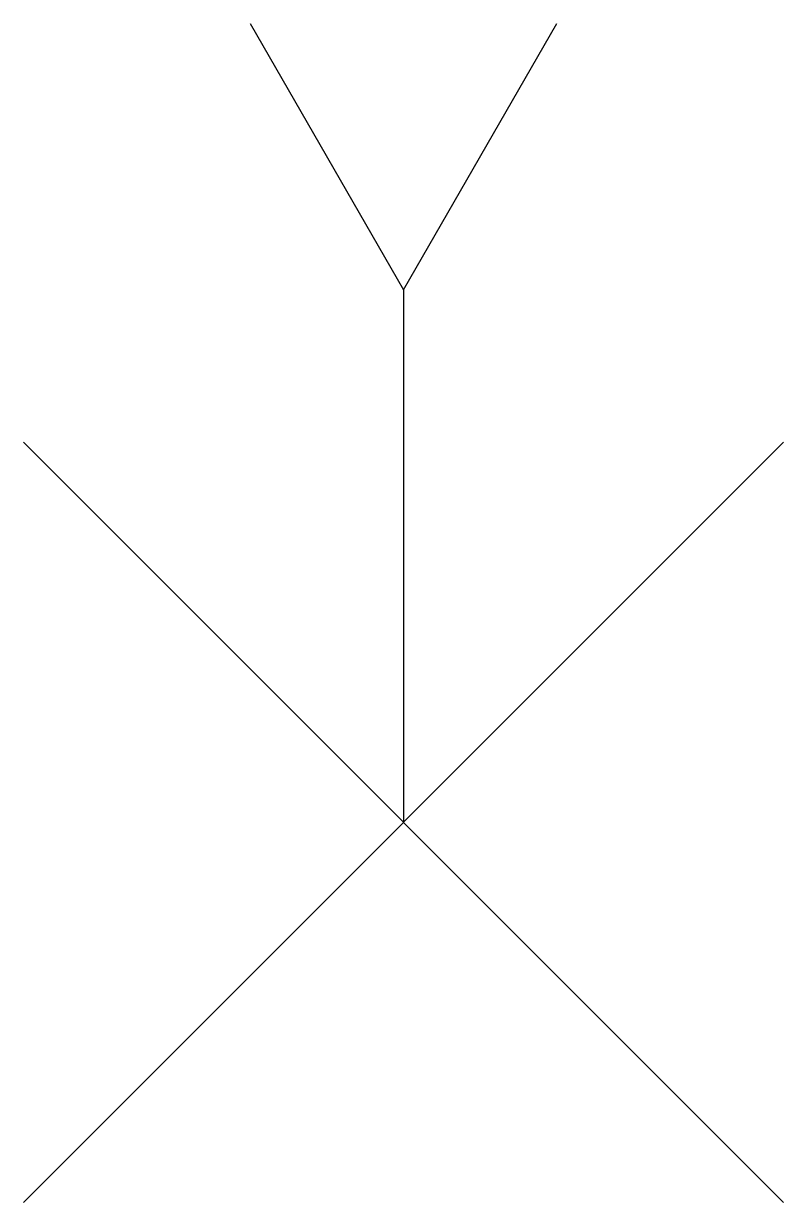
# Model space of a CAD drawing. Extents: x -2.65 to 2.65, y -2.65 to 5.57.
import ezdxf

# ---------------------------------------------------------------- set-up
doc = ezdxf.new("R2010")
doc.units = 0
doc.header["$LTSCALE"] = 0.2

msp = doc.modelspace()

# ---------------------------------------------------------------- linework, layer by layer
msp.add_line((0, 3.7127), (0, 0))
at = {"flags": 128}
for points in [[(-1.0709, 5.5705), (0, 3.7127), (1.0709, 5.5705)], [(-2.6517, 2.6517), (2.6517, -2.6517)], [(2.6517, 2.6517), (-2.6517, -2.6517)]]:
    msp.add_lwpolyline(points, dxfattribs=at)

doc.saveas('drawing.dxf')
